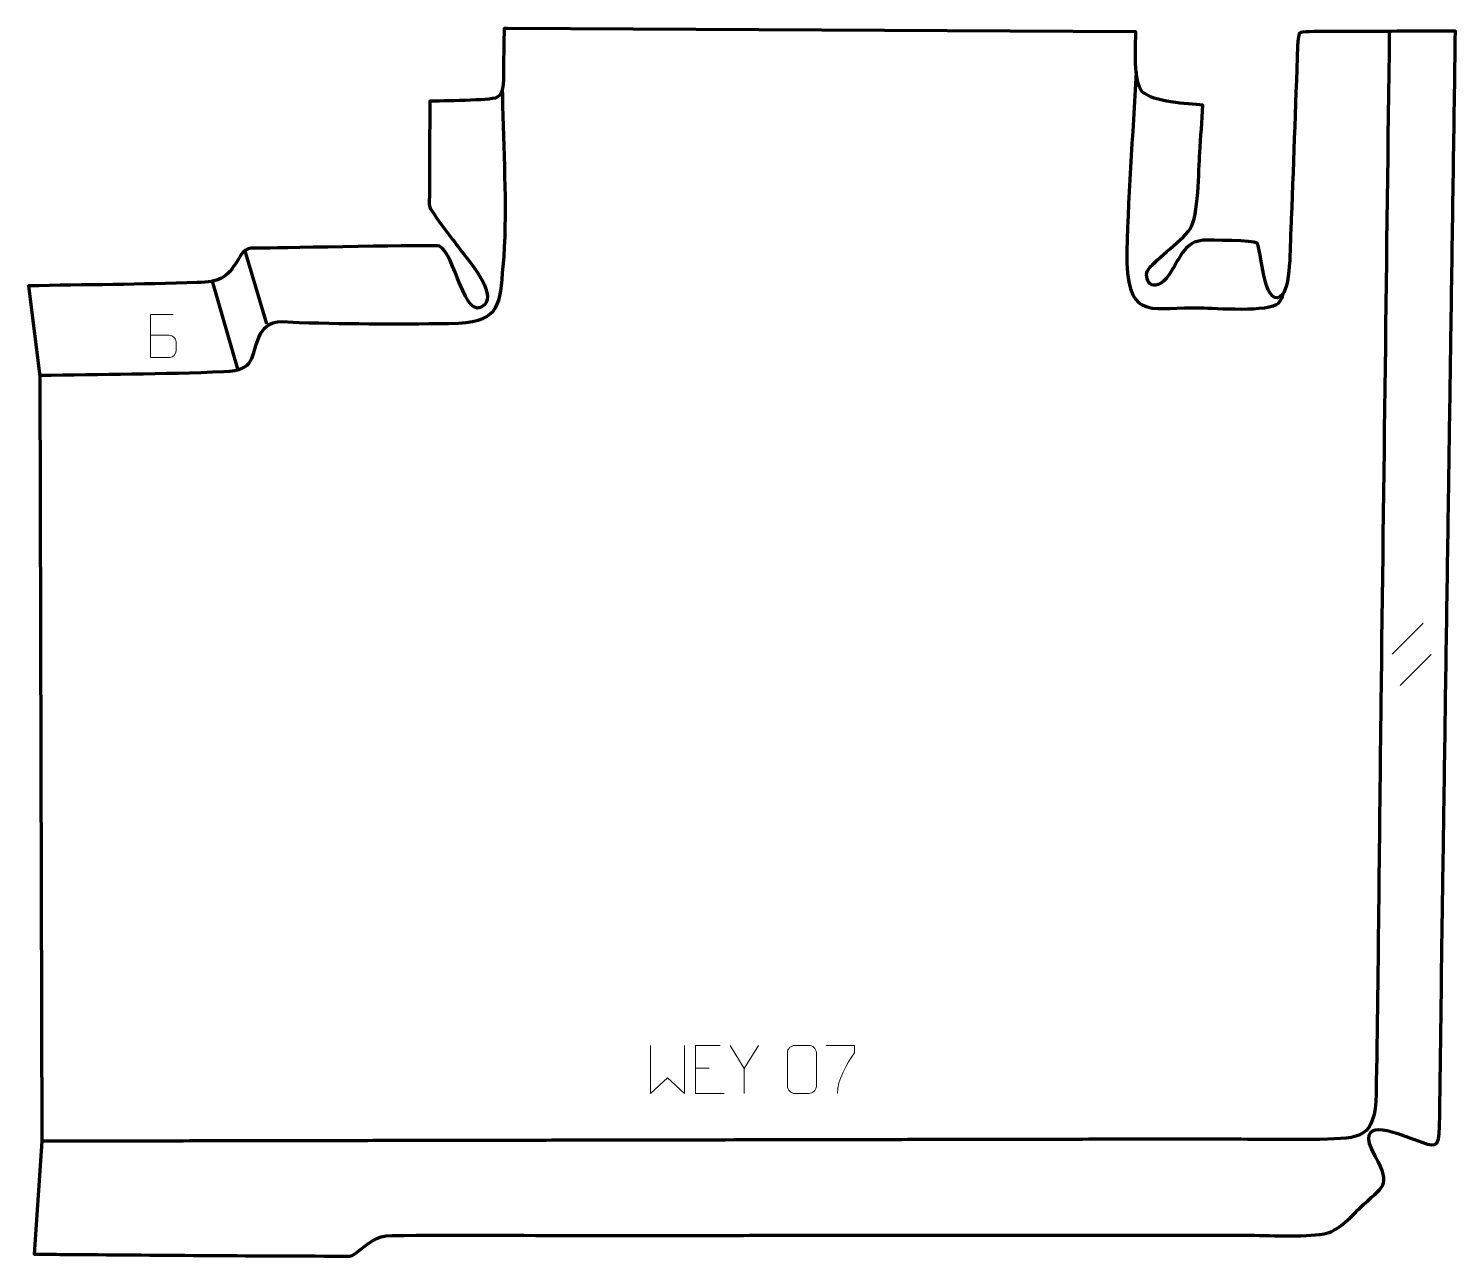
# Model space of a CAD drawing. Header units: millimetres. Extents: x 1097 to 1841, y 246 to 887.
import ezdxf

# ---------------------------------------------------------------- set-up
doc = ezdxf.new("R2010")
doc.units = ezdxf.units.MM
doc.header["$MEASUREMENT"] = 0
doc.layers.add('layer 2', color=7, linetype='Continuous')
doc.layers.add('layer 3', color=7, linetype='Continuous')

msp = doc.modelspace()

# ---------------------------------------------------------------- linework, layer by layer
at = {"layer": 'layer 2', "color": 142, "lineweight": 158}
for points, knots in [([(1806.478, 885.3345), (1805.0144, 768.6777), (1803.5509, 652.021), (1802.0874, 535.3641), (1802.0874, 535.3641), (1801.2396, 467.4193), (1800.7699, 399.4242), (1799.5857, 331.4898), (1799.5857, 331.4898), (1798.9601, 308.1643), (1792.0265, 308.2398), (1770.3262, 307.7461), (1770.3262, 307.7461), (1750.5414, 307.296), (1730.1697, 307.9062), (1710.2711, 307.8688), (1710.2711, 307.8688), (1699.0236, 307.8477), (1687.7761, 307.8269), (1676.5286, 307.806), (1676.5286, 307.806), (1668.6138, 307.7913), (1660.6991, 307.7765), (1652.7843, 307.7618), (1652.7843, 307.7618), (1644.4529, 307.7463), (1636.1215, 307.7308), (1627.7902, 307.7153), (1627.7902, 307.7153), (1621.1252, 307.7029), (1614.4601, 307.6905), (1607.7949, 307.6781), (1607.7949, 307.6781), (1599.4637, 307.6626), (1591.1323, 307.6471), (1582.801, 307.6316), (1582.801, 307.6316), (1566.5548, 307.6014), (1550.3087, 307.5712), (1534.0626, 307.541), (1534.0626, 307.541), (1509.4851, 307.4952), (1484.9076, 307.4495), (1460.3302, 307.4038), (1460.3302, 307.4038), (1451.9988, 307.3883), (1443.6675, 307.3728), (1435.3361, 307.3573), (1435.3361, 307.3573), (1419.5066, 307.3278), (1403.677, 307.2984), (1387.8475, 307.2689), (1387.8475, 307.2689), (1379.9327, 307.2542), (1372.0179, 307.2395), (1364.1031, 307.2248), (1364.1031, 307.2248), (1347.4404, 307.1938), (1330.7777, 307.1628), (1314.1151, 307.1318), (1314.1151, 307.1318), (1305.7837, 307.1163), (1297.4523, 307.1007), (1289.121, 307.0852), (1289.121, 307.0852), (1282.4559, 307.0728), (1275.7909, 307.0604), (1269.1258, 307.048), (1269.1258, 307.048), (1264.9601, 307.0402), (1260.7944, 307.0325), (1256.6287, 307.0247), (1256.6287, 307.0247), (1240.3826, 306.9945), (1224.1365, 306.9643), (1207.8904, 306.9341), (1207.8904, 306.9341), (1199.9756, 306.9193), (1192.0608, 306.9046), (1184.146, 306.8899), (1184.146, 306.8899), (1175.8147, 306.8744), (1167.4834, 306.8589), (1159.152, 306.8434), (1159.152, 306.8434), (1152.4869, 306.831), (1145.8218, 306.8186), (1139.1568, 306.8062), (1139.1568, 306.8062), (1130.8255, 306.7907), (1122.4941, 306.7752), (1114.1627, 306.7597), (1114.1627, 306.7597), (1110.8302, 306.7535), (1107.4976, 306.7473), (1104.1651, 306.7411)], [0, 0, 0, 0, 0.04, 0.04, 0.04, 0.04, 0.08, 0.08, 0.08, 0.08, 0.12, 0.12, 0.12, 0.12, 0.16, 0.16, 0.16, 0.16, 0.2, 0.2, 0.2, 0.2, 0.24, 0.24, 0.24, 0.24, 0.28, 0.28, 0.28, 0.28, 0.32, 0.32, 0.32, 0.32, 0.36, 0.36, 0.36, 0.36, 0.4, 0.4, 0.4, 0.4, 0.44, 0.44, 0.44, 0.44, 0.48, 0.48, 0.48, 0.48, 0.52, 0.52, 0.52, 0.52, 0.56, 0.56, 0.56, 0.56, 0.6, 0.6, 0.6, 0.6, 0.64, 0.64, 0.64, 0.64, 0.68, 0.68, 0.68, 0.68, 0.72, 0.72, 0.72, 0.72, 0.76, 0.76, 0.76, 0.76, 0.8, 0.8, 0.8, 0.8, 0.84, 0.84, 0.84, 0.84, 0.88, 0.88, 0.88, 0.88, 0.92, 0.92, 0.92, 0.92, 1, 1, 1, 1]), ([(1674.5271, 864.2264), (1672.8775, 831.2886), (1669.8752, 797.369), (1669.6858, 764.4952), (1669.6858, 764.4952), (1670.671, 733.8835), (1684.3529, 741.9822), (1708.0742, 741.2367), (1708.0742, 741.2367), (1715.7001, 740.997), (1743.7586, 738.9558), (1748.716, 743.6997), (1748.716, 743.6997), (1750.0916, 745.0161), (1750.639, 746.7518), (1751.2198, 748.5045)], [0, 0, 0, 0, 0.2, 0.2, 0.2, 0.2, 0.4, 0.4, 0.4, 0.4, 0.6, 0.6, 0.6, 0.6, 1, 1, 1, 1]), ([(1103.0998, 706.0355), (1134.9122, 706.6864), (1167.3177, 706.6478), (1199.0403, 708.0218), (1199.0403, 708.0218), (1216.5758, 708.7812), (1211.9542, 715.3717), (1218.333, 727.974), (1218.333, 727.974), (1223.0646, 736.1081), (1229.8824, 733.8668), (1238.1874, 733.5876), (1238.1874, 733.5876), (1265.662, 732.7387), (1293.7921, 732.7681), (1321.2871, 733.1714), (1321.2871, 733.1714), (1343.3666, 734.7151), (1342.7828, 743.1438), (1344.6155, 762.8656), (1344.6155, 762.8656), (1347.1094, 789.704), (1344.9738, 819.1372), (1344.4618, 846.2835), (1344.4618, 846.2835), (1344.4068, 849.1989), (1344.3515, 852.1145), (1344.2962, 855.0299)], [0, 0, 0, 0, 0.125, 0.125, 0.125, 0.125, 0.25, 0.25, 0.25, 0.25, 0.375, 0.375, 0.375, 0.375, 0.5, 0.5, 0.5, 0.5, 0.625, 0.625, 0.625, 0.625, 0.75, 0.75, 0.75, 0.75, 1, 1, 1, 1])]:
    msp.add_open_spline(points, degree=3, knots=knots, dxfattribs=at)
for points in [[(1209.7426, 771.4802), (1209.7426, 771.4802), (1221.1636, 732.8466), (1221.1636, 732.8466)], [(1192.9379, 755.0754), (1192.9379, 755.0754), (1206.3013, 708.7231), (1206.3013, 708.7231)]]:
    msp.add_open_spline(points, degree=3, dxfattribs=at)
at = {"layer": 'layer 2', "color": 142, "lineweight": 9}
for points in [[(1807.9952, 560.6884), (1807.9952, 560.6884), (1824.1488, 576.842), (1824.1488, 576.842)], [(1807.9952, 560.6884), (1807.9952, 560.6884), (1824.1488, 576.842), (1824.1488, 576.842)], [(1812.07, 544.2953), (1812.07, 544.2953), (1828.2235, 560.4489), (1828.2235, 560.4489)], [(1812.07, 544.2953), (1812.07, 544.2953), (1828.2235, 560.4489), (1828.2235, 560.4489)], [(1470.2825, 344.7493), (1470.2825, 344.7493), (1462.961, 356.6491), (1462.961, 356.6491)], [(1444.848, 344.7683), (1444.848, 344.7683), (1452.0167, 344.7683), (1452.0167, 344.7683)]]:
    msp.add_open_spline(points, degree=3, dxfattribs=at)
for points, knots in [([(1421.4363, 356.6512), (1421.4363, 356.6512), (1421.4363, 331.691), (1421.4363, 331.691), (1421.4363, 331.691), (1421.4363, 331.691), (1430.2797, 339.7564), (1430.2797, 339.7564), (1430.2797, 339.7564), (1430.2797, 339.7564), (1439.1229, 331.6916), (1439.1229, 331.6916), (1439.1229, 331.6916), (1439.1229, 331.6916), (1439.1229, 356.6512), (1439.1229, 356.6512)], [0, 0, 0, 0, 0.2, 0.2, 0.2, 0.2, 0.4, 0.4, 0.4, 0.4, 0.6, 0.6, 0.6, 0.6, 1, 1, 1, 1]), ([(1457.7231, 356.649), (1457.7231, 356.649), (1444.848, 356.649), (1444.848, 356.649), (1444.848, 356.649), (1444.848, 356.649), (1444.848, 331.6932), (1444.848, 331.6932), (1444.848, 331.6932), (1444.848, 331.6932), (1459.7152, 331.6932), (1459.7152, 331.6932)], [0, 0, 0, 0, 0.25, 0.25, 0.25, 0.25, 0.5, 0.5, 0.5, 0.5, 1, 1, 1, 1]), ([(1477.6056, 356.6491), (1477.6056, 356.6491), (1470.2825, 344.7493), (1470.2825, 344.7493), (1470.2825, 344.7493), (1470.2825, 344.7493), (1470.2832, 331.6932), (1470.2832, 331.6932)], [0, 0, 0, 0, 0.33333333, 0.33333333, 0.33333333, 0.33333333, 1, 1, 1, 1]), ([(1496.7049, 356.6716), (1499.0712, 356.6716), (1501.438, 356.6716), (1503.8047, 356.6716), (1503.8047, 356.6716), (1505.7853, 356.7072), (1507.8116, 355.2128), (1507.8387, 352.7704), (1507.8387, 352.7704), (1507.8383, 347.0125), (1507.8383, 341.2542), (1507.8387, 335.4955), (1507.8387, 335.4955), (1507.6965, 333.1676), (1505.99, 331.6852), (1503.8047, 331.6744), (1503.8047, 331.6744), (1501.4321, 331.6748), (1499.0594, 331.6748), (1496.6872, 331.6744), (1496.6872, 331.6744), (1494.7285, 331.5688), (1492.722, 333.4569), (1492.7334, 335.4781), (1492.7334, 335.4781), (1492.7337, 341.2592), (1492.7337, 347.04), (1492.7334, 352.8203), (1492.7334, 352.8203), (1492.7377, 354.9625), (1494.5149, 356.6851), (1496.7049, 356.6716)], [0, 0, 0, 0, 0.11111111, 0.11111111, 0.11111111, 0.11111111, 0.22222222, 0.22222222, 0.22222222, 0.22222222, 0.33333333, 0.33333333, 0.33333333, 0.33333333, 0.44444444, 0.44444444, 0.44444444, 0.44444444, 0.55555556, 0.55555556, 0.55555556, 0.55555556, 0.66666667, 0.66666667, 0.66666667, 0.66666667, 0.77777778, 0.77777778, 0.77777778, 0.77777778, 1, 1, 1, 1]), ([(1512.8791, 356.6516), (1512.8791, 356.6516), (1527.6965, 356.6516), (1527.6965, 356.6516), (1527.6965, 356.6516), (1527.6962, 355.4019), (1527.6962, 354.1522), (1527.6965, 352.9022), (1527.6965, 352.9022), (1523.7018, 346.9046), (1518.7861, 339.0703), (1518.7861, 331.6908)], [0, 0, 0, 0, 0.25, 0.25, 0.25, 0.25, 0.5, 0.5, 0.5, 0.5, 1, 1, 1, 1])]:
    msp.add_open_spline(points, degree=3, knots=knots, dxfattribs=at)
at = {"layer": 'layer 3', "color": 242, "lineweight": 158}
msp.add_open_spline([(1346.8549, 886.8062), (1346.8549, 886.8062), (1674.3507, 885.0422), (1674.3507, 885.0422), (1674.3507, 885.0422), (1674.326, 878.3339), (1673.0228, 858.35), (1677.725, 853.885), (1677.725, 853.885), (1683.4657, 848.4341), (1701.3454, 847.6011), (1709.3468, 846.8272), (1709.3468, 846.8272), (1708.8394, 838.5604), (1708.2146, 830.2719), (1707.64, 822.0066), (1707.64, 822.0066), (1707.1413, 813.379), (1707.1044, 788.6041), (1702.6574, 782.3418), (1702.6574, 782.3418), (1697.6615, 775.3066), (1682.762, 765.1414), (1680.5198, 760.5557), (1680.5198, 760.5557), (1678.0054, 755.4134), (1684.6449, 745.9927), (1693.5286, 761.3058), (1693.5286, 761.3058), (1697.6702, 768.419), (1700.594, 775.774), (1709.408, 776.4032), (1709.408, 776.4032), (1713.1032, 776.459), (1736.1762, 776.5509), (1737.5836, 774.9156), (1737.5836, 774.9156), (1739.5678, 772.61), (1740.9919, 741.587), (1749.6675, 747.0546), (1749.6675, 747.0546), (1755.2633, 750.5811), (1754.7564, 774.4467), (1755.0817, 781.5768), (1755.0817, 781.5768), (1756.5435, 813.608), (1757.4762, 845.7337), (1758.6759, 877.7782), (1758.6759, 877.7782), (1758.7149, 878.818), (1759.1003, 883.8485), (1759.7483, 884.4781), (1759.7483, 884.4781), (1761.0258, 885.7196), (1789.2092, 885.2601), (1793.114, 885.277), (1793.114, 885.277), (1808.645, 885.3439), (1824.1759, 885.4108), (1839.7068, 885.4777), (1839.7068, 885.4777), (1839.7068, 885.4777), (1840.966, 885.4831), (1840.966, 885.4831), (1840.966, 885.4831), (1840.233, 835.9119), (1839.5001, 786.3407), (1838.7671, 736.7694), (1838.7671, 736.7694), (1838.6439, 728.4381), (1838.5207, 720.1068), (1838.3976, 711.7755), (1838.3976, 711.7755), (1838.2744, 703.4442), (1838.1512, 695.1129), (1838.0279, 686.7816), (1838.0279, 686.7816), (1837.9048, 678.4503), (1837.7816, 670.119), (1837.6584, 661.7876), (1837.6584, 661.7876), (1837.5352, 653.4564), (1837.412, 645.1251), (1837.2889, 636.7938), (1837.2889, 636.7938), (1836.562, 587.6391), (1835.8352, 538.4844), (1835.1085, 489.3297), (1835.1085, 489.3297), (1834.9853, 480.9985), (1834.8621, 472.6671), (1834.7388, 464.3359), (1834.7388, 464.3359), (1834.6157, 456.0045), (1834.4925, 447.6733), (1834.3693, 439.3419), (1834.3693, 439.3419), (1834.2523, 431.4272), (1834.1353, 423.5125), (1834.0183, 415.5977), (1834.0183, 415.5977), (1833.5217, 381.8748), (1833.2723, 348.1084), (1832.6577, 314.3954), (1832.6577, 314.3954), (1832.4508, 303.0552), (1830.7222, 303.3081), (1819.6615, 307.6181), (1819.6615, 307.6181), (1809.1116, 311.7464), (1787.4565, 320.3185), (1799.1485, 298.9798), (1799.1485, 298.9798), (1807.907, 282.6571), (1803.5251, 284.0646), (1790.8814, 271.7128), (1790.8814, 271.7128), (1785.9238, 266.8697), (1779.5706, 259.6), (1772.48, 258.4726), (1772.48, 258.4726), (1761.4134, 256.7133), (1743.313, 257.7151), (1731.5437, 257.7796), (1731.5437, 257.7796), (1706.5378, 257.7728), (1681.5319, 257.7659), (1656.526, 257.7591), (1656.526, 257.7591), (1614.8495, 257.7477), (1573.173, 257.7363), (1531.4965, 257.7249), (1531.4965, 257.7249), (1523.1611, 257.7226), (1514.8259, 257.7203), (1506.4905, 257.718), (1506.4905, 257.718), (1490.2367, 257.7136), (1473.9828, 257.7091), (1457.7291, 257.7047), (1457.7291, 257.7047), (1450.2273, 257.7027), (1442.7255, 257.7006), (1435.2237, 257.6985), (1435.2237, 257.6985), (1418.9699, 257.694), (1402.716, 257.6896), (1386.4623, 257.6851), (1386.4623, 257.6851), (1353.2696, 257.6764), (1320.019, 257.8273), (1286.8345, 257.682), (1286.8345, 257.682), (1277.6696, 257.6418), (1274.9171, 253.4463), (1267.7871, 248.4335), (1267.7871, 248.4335), (1264.5696, 246.1713), (1264.5328, 246.928), (1260.2112, 246.9276), (1260.2112, 246.9276), (1211.8853, 246.9233), (1163.4894, 247.4784), (1115.1569, 247.783), (1115.1569, 247.783), (1110.5581, 247.8114), (1105.9592, 247.84), (1101.3604, 247.8684), (1101.3604, 247.8684), (1101.3604, 247.8684), (1100.1062, 247.8762), (1100.1062, 247.8762), (1100.1062, 247.8762), (1100.1062, 247.8762), (1104.1651, 306.7411), (1104.1651, 306.7411), (1104.1651, 306.7411), (1104.1651, 306.7411), (1103.1503, 705.637), (1103.1503, 705.637), (1103.1503, 705.637), (1103.1503, 705.637), (1097.1916, 752.6582), (1097.1916, 752.6582), (1097.1916, 752.6582), (1126.4372, 753.2392), (1155.898, 753.3828), (1185.1067, 754.3514), (1185.1067, 754.3514), (1196.4312, 754.7269), (1200.386, 756.2638), (1206.2336, 766.0844), (1206.2336, 766.0844), (1210.6093, 773.433), (1211.734, 772.2428), (1220.385, 772.3242), (1220.385, 772.3242), (1230.5845, 772.4486), (1309.3738, 774.129), (1311.3432, 773.3449), (1311.3432, 773.3449), (1319.3933, 770.1399), (1324.453, 733.2097), (1334.5999, 742.6341), (1334.5999, 742.6341), (1341.538, 749.0781), (1326.1829, 766.3186), (1322.197, 771.6021), (1322.197, 771.6021), (1317.3605, 778.0131), (1310.8622, 786.2455), (1306.7901, 792.8847), (1306.7901, 792.8847), (1305.557, 794.8952), (1306.1527, 797.2431), (1306.1645, 799.8286), (1306.1645, 799.8286), (1306.2368, 815.7721), (1306.2701, 831.7192), (1306.3211, 847.6631), (1306.3211, 847.6631), (1306.3211, 847.6631), (1306.3251, 848.922), (1306.3251, 848.922), (1306.3251, 848.922), (1311.7971, 849.0932), (1338.2289, 849.2402), (1341.1816, 850.7827), (1341.1816, 850.7827), (1345.7337, 853.1605), (1344.6633, 861.6836), (1344.7282, 866.3705), (1344.7282, 866.3705), (1344.8222, 873.165), (1344.9634, 879.9664), (1345.0904, 886.7609), (1345.0904, 886.7609), (1345.0904, 886.7609), (1346.8549, 886.8062), (1346.8549, 886.8062)], degree=3, knots=[0, 0, 0, 0, 0.01639344, 0.01639344, 0.01639344, 0.01639344, 0.03278689, 0.03278689, 0.03278689, 0.03278689, 0.04918033, 0.04918033, 0.04918033, 0.04918033, 0.06557377, 0.06557377, 0.06557377, 0.06557377, 0.08196721, 0.08196721, 0.08196721, 0.08196721, 0.09836066, 0.09836066, 0.09836066, 0.09836066, 0.1147541, 0.1147541, 0.1147541, 0.1147541, 0.13114754, 0.13114754, 0.13114754, 0.13114754, 0.14754098, 0.14754098, 0.14754098, 0.14754098, 0.16393443, 0.16393443, 0.16393443, 0.16393443, 0.18032787, 0.18032787, 0.18032787, 0.18032787, 0.19672131, 0.19672131, 0.19672131, 0.19672131, 0.21311475, 0.21311475, 0.21311475, 0.21311475, 0.2295082, 0.2295082, 0.2295082, 0.2295082, 0.24590164, 0.24590164, 0.24590164, 0.24590164, 0.26229508, 0.26229508, 0.26229508, 0.26229508, 0.27868852, 0.27868852, 0.27868852, 0.27868852, 0.29508197, 0.29508197, 0.29508197, 0.29508197, 0.31147541, 0.31147541, 0.31147541, 0.31147541, 0.32786885, 0.32786885, 0.32786885, 0.32786885, 0.3442623, 0.3442623, 0.3442623, 0.3442623, 0.36065574, 0.36065574, 0.36065574, 0.36065574, 0.37704918, 0.37704918, 0.37704918, 0.37704918, 0.39344262, 0.39344262, 0.39344262, 0.39344262, 0.40983607, 0.40983607, 0.40983607, 0.40983607, 0.42622951, 0.42622951, 0.42622951, 0.42622951, 0.44262295, 0.44262295, 0.44262295, 0.44262295, 0.45901639, 0.45901639, 0.45901639, 0.45901639, 0.47540984, 0.47540984, 0.47540984, 0.47540984, 0.49180328, 0.49180328, 0.49180328, 0.49180328, 0.50819672, 0.50819672, 0.50819672, 0.50819672, 0.52459016, 0.52459016, 0.52459016, 0.52459016, 0.54098361, 0.54098361, 0.54098361, 0.54098361, 0.55737705, 0.55737705, 0.55737705, 0.55737705, 0.57377049, 0.57377049, 0.57377049, 0.57377049, 0.59016393, 0.59016393, 0.59016393, 0.59016393, 0.60655738, 0.60655738, 0.60655738, 0.60655738, 0.62295082, 0.62295082, 0.62295082, 0.62295082, 0.63934426, 0.63934426, 0.63934426, 0.63934426, 0.6557377, 0.6557377, 0.6557377, 0.6557377, 0.67213115, 0.67213115, 0.67213115, 0.67213115, 0.68852459, 0.68852459, 0.68852459, 0.68852459, 0.70491803, 0.70491803, 0.70491803, 0.70491803, 0.72131148, 0.72131148, 0.72131148, 0.72131148, 0.73770492, 0.73770492, 0.73770492, 0.73770492, 0.75409836, 0.75409836, 0.75409836, 0.75409836, 0.7704918, 0.7704918, 0.7704918, 0.7704918, 0.78688525, 0.78688525, 0.78688525, 0.78688525, 0.80327869, 0.80327869, 0.80327869, 0.80327869, 0.81967213, 0.81967213, 0.81967213, 0.81967213, 0.83606557, 0.83606557, 0.83606557, 0.83606557, 0.85245902, 0.85245902, 0.85245902, 0.85245902, 0.86885246, 0.86885246, 0.86885246, 0.86885246, 0.8852459, 0.8852459, 0.8852459, 0.8852459, 0.90163934, 0.90163934, 0.90163934, 0.90163934, 0.91803279, 0.91803279, 0.91803279, 0.91803279, 0.93442623, 0.93442623, 0.93442623, 0.93442623, 0.95081967, 0.95081967, 0.95081967, 0.95081967, 0.96721311, 0.96721311, 0.96721311, 0.96721311, 1, 1, 1, 1], dxfattribs=at)
at = {"layer": 'layer 3', "color": 142, "lineweight": 9}
msp.add_open_spline([(1160.7872, 726.9347), (1164.0462, 726.9351), (1167.3055, 726.9351), (1170.5652, 726.9347), (1170.5652, 726.9347), (1172.3346, 726.9192), (1174.0575, 725.3642), (1174.0575, 723.5284), (1174.0575, 723.5284), (1174.0571, 722.5176), (1174.0571, 719.7863), (1174.0575, 718.7752), (1174.0575, 718.7752), (1174.0733, 717.1111), (1172.692, 715.3073), (1170.6127, 715.3225), (1170.6127, 715.3225), (1167.3527, 715.3228), (1164.093, 715.3228), (1160.8336, 715.3225), (1160.8336, 715.3225), (1160.8336, 722.7729), (1160.8336, 730.223), (1160.8336, 737.6728), (1160.8336, 737.6728), (1162.9597, 737.6728), (1170.4314, 737.6728), (1172.5578, 737.6728)], degree=3, knots=[0, 0, 0, 0, 0.125, 0.125, 0.125, 0.125, 0.25, 0.25, 0.25, 0.25, 0.375, 0.375, 0.375, 0.375, 0.5, 0.5, 0.5, 0.5, 0.625, 0.625, 0.625, 0.625, 0.75, 0.75, 0.75, 0.75, 1, 1, 1, 1], dxfattribs=at)

doc.saveas('drawing.dxf')
